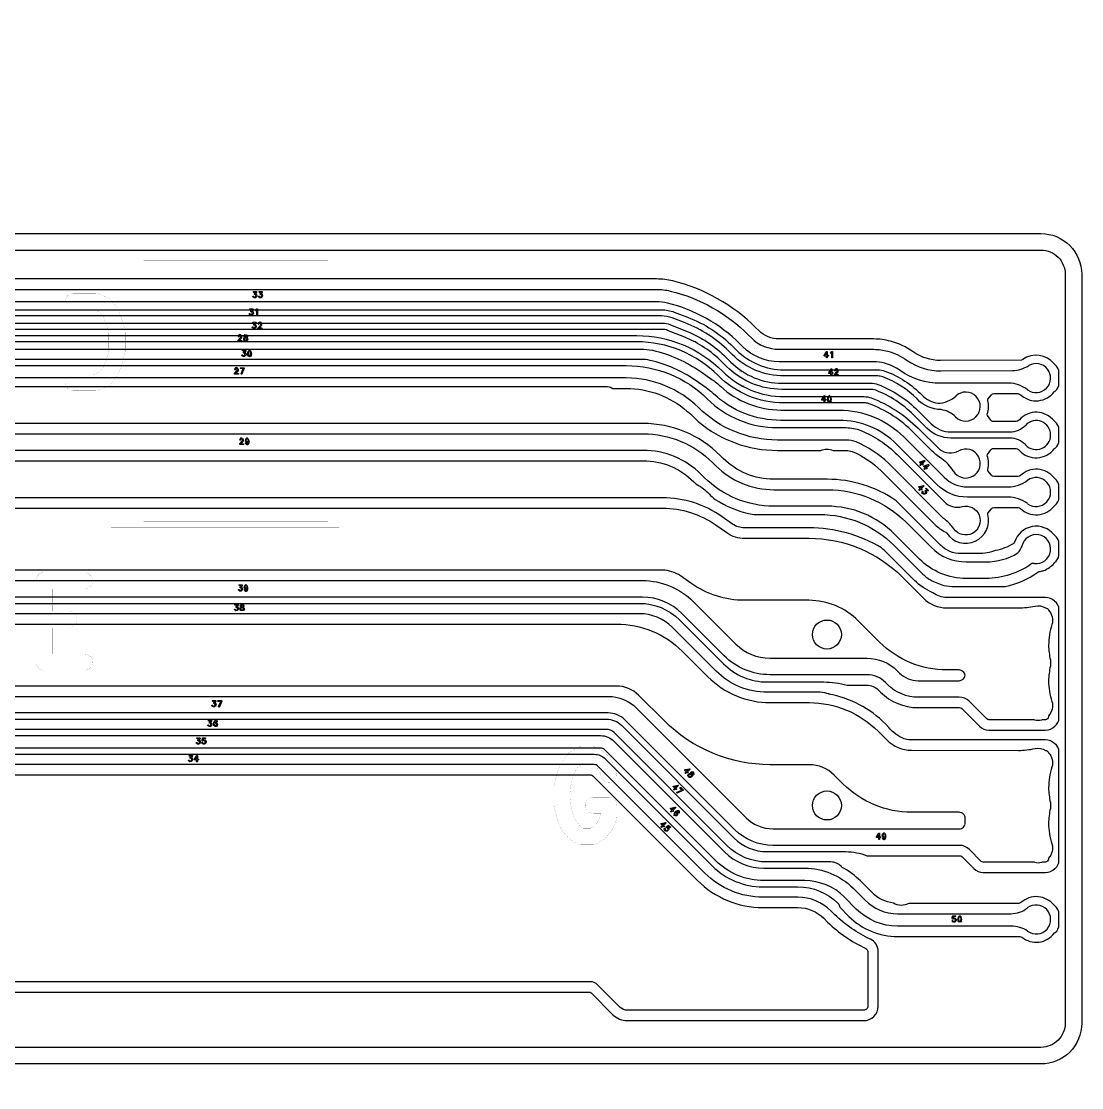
# Model space of a CAD drawing. Extents: x 726 to 3541, y -563 to 148.
# Drawn here: x 3379.08 to 3392.11, y -523.21 to -510.11 of the extents above; entities that cross this region are included whole.
import ezdxf

# ---------------------------------------------------------------- set-up
doc = ezdxf.new("R2010")
doc.units = 0
for name, color, linetype in [('bak_bak_btr4-bcq2548', 12, 'Continuous'), ('bak_outline', 12, 'Continuous'), ('biaozhu1', 9, 'Continuous'), ('quyukuang', 10, 'Continuous')]:
    doc.layers.add(name, color=color, linetype=linetype)

# ---------------------------------------------------------------- blocks, each defined once
blk = doc.blocks.new('PAD_R9')
at = {"layer": 'quyukuang', "const_width": 0.5}
blk.add_lwpolyline([(0.25, 0, 1), (-0.25, 0, 1)], format="xyb", close=True, dxfattribs=at)

msp = doc.modelspace()

# ---------------------------------------------------------------- linework, layer by layer
at = {"layer": 'bak_bak_btr4-bcq2548', "linetype": 'Continuous'}
for points in [[(3366.992, -518.645), (3366.992, -510.404, -0.414219), (3367.289, -510.107), (3372.937, -510.107, -0.170734), (3373.436, -510.283), (3376.718, -512.917), (3391.609, -512.917, -0.414221), (3391.906, -513.214), (3391.906, -522.414, -0.41422), (3391.609, -522.71), (3378.679, -522.711), (3378.621, -522.811, -0.266353), (3377.933, -523.205), (3372.796, -523.205, -0.414216), (3372, -522.409), (3372, -520.25, 0.413537), (3371.65, -519.9), (3367.289, -519.9, -0.414221), (3366.992, -519.604)], [(3388.801, -517.639, -0.414223), (3388.979, -517.461, -0.414223), (3389.157, -517.639, -0.414223), (3388.979, -517.817, -0.414223)], [(3388.801, -519.739, -0.414223), (3388.979, -519.561, -0.414223), (3389.157, -519.739, -0.414223), (3388.979, -519.917, -0.414223)]]:
    msp.add_lwpolyline(points, format="xyb", close=True, dxfattribs=at)
for points in [[(3367.447, -511.531, 0.155688), (3367.665, -511.593), (3368.61, -511.593, 0.057028), (3368.743, -511.578, 0.07055), (3368.995, -511.48, -0.095707), (3369.396, -511.347, -0.031959), (3369.481, -511.342), (3371.732, -511.342, -0.170719), (3375.738, -512.751), (3376.176, -513.102, 0.17067), (3377.023, -513.4), (3386.887, -513.4, -0.059722), (3387.055, -513.42, -0.137268), (3388.018, -513.961), (3388.051, -513.995, 0.198742), (3388.392, -514.136), (3389.555, -514.136, -0.066513), (3389.726, -514.159, -0.086173), (3389.966, -514.272, 0.155206), (3390.379, -514.401), (3391.259, -514.398, 0.122057), (3391.459, -514.336)], [(3391.445, -514.632, 0.145237), (3391.211, -514.55), (3390.376, -514.553, -0.154083), (3389.878, -514.396, 0.086067), (3389.685, -514.306, 0.066393), (3389.555, -514.288), (3388.392, -514.288, -0.198775), (3387.943, -514.103), (3387.91, -514.069, 0.137263), (3387.019, -513.568, 0.059652), (3386.887, -513.552), (3377.023, -513.552, -0.17067), (3376.08, -513.221), (3375.643, -512.869, 0.170719), (3371.732, -511.494), (3369.481, -511.494, 0.032011), (3369.415, -511.498, 0.095733), (3369.069, -511.613, -0.070542), (3368.777, -511.726, -0.056965), (3368.61, -511.745), (3367.667, -511.745, 0.155703), (3367.454, -511.821, -0.161926), (3367.348, -511.856)], [(3368.343, -511.906, 0.20555), (3368.539, -511.991), (3368.638, -511.991, 0.201598), (3368.746, -511.945, -0.118332), (3369.362, -511.592, -0.070757), (3369.448, -511.58), (3371.761, -511.58, -0.170619), (3375.543, -512.909), (3376.038, -513.306, 0.130481), (3376.803, -513.645, 0.038817), (3376.872, -513.65), (3386.947, -513.65, -0.090931), (3387.104, -513.679), (3387.265, -513.74, -0.105723), (3387.829, -514.106), (3387.868, -514.145, 0.198972), (3388.452, -514.387), (3389.604, -514.387, -0.089508), (3389.692, -514.403, -0.109689), (3390.15, -514.7, 0.160334), (3390.342, -514.797, 0.189673), (3390.562, -514.71)], [(3390.56, -514.965, 0.156644), (3390.384, -514.877, -0.200446), (3390.088, -514.746, 0.107331), (3389.665, -514.474, 0.089283), (3389.604, -514.463), (3388.452, -514.463, -0.198972), (3387.814, -514.199), (3387.775, -514.16, 0.105722), (3387.238, -513.812), (3387.077, -513.75, 0.090922), (3386.947, -513.726), (3376.872, -513.726, -0.038921), (3376.791, -513.72, -0.13047), (3375.991, -513.366), (3375.496, -512.969, 0.170619), (3371.761, -511.656), (3369.448, -511.656, 0.070853), (3369.383, -511.665, 0.11823), (3368.798, -512, -0.198494), (3368.638, -512.067), (3368.539, -512.067, 0.203954), (3368.344, -512.15, -0.208005), (3368.214, -512.206)], [(3367.473, -512.252, 0.194376), (3367.691, -512.341), (3368.424, -512.341, 0.198924), (3368.667, -512.24), (3368.782, -512.125, -0.117789), (3369.377, -511.759, -0.079082), (3369.463, -511.745), (3371.79, -511.745, -0.170762), (3375.45, -513.033), (3376.163, -513.606, 0.134056), (3376.931, -513.815), (3386.962, -513.815, -0.0953), (3387.05, -513.832), (3387.262, -513.917, -0.101007), (3387.743, -514.236), (3387.8, -514.293, 0.198946), (3388.426, -514.552), (3389.518, -514.552, -0.09152), (3389.606, -514.568, -0.105414), (3390.098, -514.888), (3390.261, -515.05, 0.198931), (3390.503, -515.151), (3391.227, -515.151, 0.207929), (3391.421, -515.066)], [(3390.531, -515.629, 0.108205), (3390.392, -515.481), (3390.335, -515.439, -0.0389), (3390.272, -515.385), (3390.045, -515.158, 0.10643), (3389.497, -514.804, 0.089832), (3389.436, -514.793), (3388.452, -514.793, -0.19888), (3387.642, -514.458, 0.198967), (3386.643, -514.044), (3376.9, -514.044, -0.121902), (3376.091, -513.844, -0.049309), (3376.085, -513.84), (3375.283, -513.196, 0.170553), (3371.839, -511.986), (3369.454, -511.986, 0.091178), (3369.393, -511.998, 0.10585), (3368.937, -512.293), (3368.552, -512.678, -0.068511), (3368.486, -512.728, 0.094024), (3368.351, -512.842, -0.223575), (3368.214, -512.906)], [(3368.321, -512.587, 0.371754), (3368.55, -512.572), (3368.883, -512.239, -0.105902), (3369.366, -511.926, -0.090899), (3369.454, -511.91), (3371.839, -511.91, -0.170553), (3375.33, -513.137), (3376.13, -513.778, 0.121349), (3376.9, -513.968), (3386.643, -513.968, -0.198966), (3387.696, -514.404, 0.198873), (3388.452, -514.717), (3389.436, -514.717, -0.090138), (3389.524, -514.733, -0.106424), (3390.099, -515.105), (3390.361, -515.363, 0.288919), (3390.6, -515.382)], [(3367.458, -512.939, 0.167199), (3367.679, -513.015), (3368.206, -513.015, 0.198538), (3368.405, -512.933), (3368.953, -512.385, -0.091227), (3369.355, -512.107, -0.105269), (3369.505, -512.075), (3371.905, -512.075, -0.170566), (3375.153, -513.217), (3375.922, -513.833, 0.143611), (3376.943, -514.133), (3386.697, -514.133, -0.055385), (3386.836, -514.148, -0.09697), (3387.433, -514.412), (3387.567, -514.505, -0.035074), (3387.673, -514.59, 0.189312), (3388.415, -514.882), (3389.128, -514.882, -0.198846), (3389.925, -515.212), (3390.421, -515.708, 0.198529), (3390.705, -515.825), (3391.205, -515.825, 0.161763), (3391.445, -515.745)], [(3391.444, -516.031, 0.161101), (3391.205, -515.952), (3390.705, -515.952, -0.198568), (3390.331, -515.798), (3389.836, -515.302, 0.198841), (3389.128, -515.009), (3388.415, -515.009, -0.189444), (3387.586, -514.683, 0.035023), (3387.494, -514.609), (3387.361, -514.516, 0.097027), (3386.808, -514.272, 0.055161), (3386.697, -514.26), (3376.943, -514.26, -0.144882), (3375.845, -513.934), (3375.074, -513.316, 0.170566), (3371.905, -512.202), (3369.505, -512.202, 0.105307), (3369.407, -512.223, 0.091156), (3369.043, -512.475), (3368.495, -513.023, -0.198599), (3368.206, -513.142), (3367.679, -513.142, 0.167159), (3367.458, -513.218, -0.16942), (3367.348, -513.256)], [(3368.268, -513.259, 0.277572), (3368.493, -513.206), (3369.126, -512.573, -0.100209), (3369.499, -512.326, -0.096286), (3369.676, -512.291), (3371.975, -512.291, -0.167164), (3374.878, -513.29), (3375.64, -513.884, 0.064802), (3376.122, -514.169, 0.100684), (3376.943, -514.336), (3386.515, -514.336, -0.197275), (3387.509, -514.744, 0.197148), (3388.372, -515.098), (3389.217, -515.098, -0.09623), (3389.395, -515.133, -0.100523), (3389.842, -515.429), (3390.422, -516.009, 0.268379), (3390.64, -516.067, -1.929682), (3390.538, -516.339)], [(3390.538, -516.339, 0.078623), (3390.435, -516.231, -0.034504), (3390.392, -516.194), (3389.734, -515.536, 0.100524), (3389.338, -515.274, 0.096103), (3389.217, -515.25), (3388.372, -515.25, -0.197257), (3387.401, -514.852, 0.197171), (3386.515, -514.488), (3376.943, -514.488, -0.100757), (3376.062, -514.309, -0.064776), (3375.546, -514.004), (3374.784, -513.41, 0.167164), (3371.975, -512.444), (3369.676, -512.444, 0.096381), (3369.556, -512.467, 0.100085), (3369.234, -512.681), (3368.537, -513.376, -0.017222), (3368.495, -513.404, 0.099727), (3368.358, -513.533, -0.24131), (3368.214, -513.606)], [(3367.523, -513.746, 0.070269), (3367.572, -513.829, 0.137332), (3367.956, -513.937), (3368.27, -513.937, 0.198917), (3368.63, -513.787), (3369.115, -513.303, -0.198916), (3369.748, -513.041), (3372.097, -513.041, -0.170656), (3374.61, -513.924), (3375.628, -514.741, 0.170606), (3376.861, -515.174), (3386.722, -515.174, -0.198779), (3387.578, -515.529), (3387.614, -515.565, 0.198766), (3388.327, -515.86), (3388.983, -515.86, -0.198793), (3389.953, -516.261), (3390.259, -516.568, 0.198678), (3390.691, -516.747), (3390.933, -516.747, 0.136319), (3391.326, -516.637, 0.070172), (3391.376, -516.554)], [(3391.526, -516.765, 0.021076), (3391.497, -516.768, -0.157199), (3390.933, -516.95), (3390.691, -516.95, -0.198705), (3390.115, -516.712), (3389.809, -516.405, 0.198784), (3388.983, -516.063), (3388.327, -516.063, -0.198779), (3387.471, -515.709), (3387.434, -515.672, 0.198766), (3386.722, -515.377), (3376.861, -515.377, -0.170607), (3375.501, -514.899), (3374.483, -514.082, 0.170656), (3372.097, -513.244), (3369.748, -513.244, 0.198917), (3369.259, -513.446), (3368.774, -513.931, -0.198917), (3368.27, -514.14), (3367.956, -514.14, -0.159265), (3367.399, -513.958, 0.019817), (3367.372, -513.955, -0.034284), (3367.348, -513.957)], [(3376.874, -514.591), (3386.259, -514.591, -0.133999), (3386.349, -514.616), (3386.515, -514.616), (3386.515, -514.616, -0.181086), (3387.26, -514.895, -0.032266), (3387.349, -514.972), (3387.397, -515.021, 0.17745), (3388.372, -515.378), (3388.903, -515.378, -0.224208), (3389.055, -515.378), (3389.216, -515.378), (3389.217, -515.378, -0.096075), (3389.29, -515.392, -0.100642), (3389.644, -515.627), (3390.301, -516.284, 0.078666), (3390.439, -516.383, -0.127324), (3390.453, -516.396, 0.846605), (3390.955, -516.165), (3390.958, -516.148), (3391.001, -516.094, -0.229316), (3391.031, -516.079), (3391.33, -516.079, -0.194077), (3391.356, -516.09, 0.443106), (3391.77, -516.062, -0.07264), (3391.778, -516.055, 0.241242), (3391.83, -515.953), (3391.83, -515.824, 0.241013), (3391.778, -515.723, -0.075237), (3391.77, -515.715, 0.442805), (3391.356, -515.687, -0.194066), (3391.33, -515.698), (3391.031, -515.698, -0.229462), (3391.001, -515.683), (3390.958, -515.629), (3390.955, -515.612, 0.153249), (3390.948, -515.445), (3390.951, -515.427), (3390.993, -515.37, -0.24034), (3391.024, -515.354), (3391.305, -515.354, -0.198864), (3391.331, -515.365), (3391.344, -515.378, 0.468387), (3391.773, -515.357, -0.140579), (3391.782, -515.351, 0.229696), (3391.83, -515.253), (3391.83, -515.124, 0.241227), (3391.778, -515.023, -0.074618), (3391.77, -515.015, 0.461714), (3391.344, -515), (3391.331, -515.012, -0.198969), (3391.305, -515.023), (3391.024, -515.023, -0.240259), (3390.993, -515.008), (3390.951, -514.95), (3390.948, -514.933, 0.154188), (3390.955, -514.764), (3390.958, -514.747), (3391, -514.693, -0.230524), (3391.03, -514.678), (3391.323, -514.677, -0.036403), (3391.366, -514.7, 0.434689), (3391.773, -514.657, -0.141663), (3391.782, -514.651, 0.229582), (3391.83, -514.553), (3391.83, -514.424, 0.241134), (3391.778, -514.323, -0.074864), (3391.77, -514.315, 0.402324), (3391.385, -514.262, -0.01185), (3391.371, -514.269), (3391.37, -514.27), (3390.376, -514.274, -0.154217), (3390.039, -514.167, 0.086261), (3389.759, -514.036, 0.066678), (3389.554, -514.009), (3389.554, -514.009), (3388.392, -514.009, -0.199045), (3388.141, -513.904), (3388.108, -513.872, 0.137375), (3387.085, -513.296, 0.059581), (3386.887, -513.272), (3377.023, -513.272, -0.170647)], [(3391.421, -515.31, 0.206984), (3391.227, -515.227), (3390.503, -515.227, -0.198924), (3390.207, -515.104), (3390.044, -514.942, 0.105456), (3389.579, -514.639, 0.091116), (3389.518, -514.628), (3388.426, -514.628, -0.198945), (3387.746, -514.346), (3387.689, -514.29, 0.101006), (3387.234, -513.988), (3387.022, -513.903, 0.095223), (3386.962, -513.891), (3376.931, -513.891, -0.134462)], [(3376.861, -515.505), (3386.722, -515.505, -0.198713), (3387.345, -515.763), (3387.371, -515.789, -0.073653), (3387.511, -515.892), (3387.531, -515.913, 0.029761), (3387.608, -515.981, 0.087096), (3388.035, -516.158, 0.030292), (3388.139, -516.165), (3388.89, -516.165, -0.198851), (3389.803, -516.543), (3390.144, -516.884, 0.059731), (3390.251, -516.968, 0.046714), (3390.414, -517.035, 0.059541), (3390.548, -517.051), (3391.168, -517.051, 0.10129), (3391.569, -516.873, -0.123555), (3391.586, -516.866, 0.047598), (3391.638, -516.855, -0.014032), (3391.64, -516.854, 0.14518), (3391.77, -516.762, -0.116932), (3391.777, -516.754, 0.216306), (3391.83, -516.665), (3391.83, -516.524, 0.241092), (3391.778, -516.423, -0.075197), (3391.77, -516.415, 0.599527), (3391.284, -516.503, -0.178547), (3391.267, -516.524, -0.092189), (3391.051, -516.608, -0.08722), (3390.842, -516.645), (3390.628, -516.645, -0.198923), (3390.375, -516.541), (3389.83, -515.995, 0.151164), (3388.983, -515.732), (3388.326, -515.732, -0.198713), (3387.704, -515.475), (3387.668, -515.439, 0.198934), (3386.722, -515.047), (3376.862, -515.047)], [(3389.004, -518.371), (3389.005, -518.371), (3389.005, -518.369, 0.032329), (3388.898, -518.349), (3388.247, -518.349, -0.198773), (3387.619, -518.089), (3387.08, -517.55, 0.198788), (3386.676, -517.383), (3376.779, -517.383, -0.170434), (3375.304, -516.865), (3373.885, -515.727, 0.170439), (3373.322, -515.53), (3370.179, -515.53, 0.191728), (3369.268, -515.922), (3369.161, -516.03, -0.198282), (3368.932, -516.124), (3367.234, -516.124, 0.420989), (3367.068, -516.294), (3367.068, -517.584)], [(3376.779, -517.256), (3386.676, -517.256, -0.198807), (3387.17, -517.46), (3387.709, -517.999, 0.198763), (3388.247, -518.222), (3388.941, -518.222, -0.066816), (3389.228, -518.261), (3389.472, -518.261, -0.198685), (3389.609, -518.318), (3389.638, -518.346, 0.198974), (3390.099, -518.537), (3390.609, -518.537, -0.19888), (3390.636, -518.548), (3390.853, -518.765, 0.198393), (3390.97, -518.813), (3391.664, -518.813, 0.197758), (3391.781, -518.765, 0.232903), (3391.83, -518.666), (3391.83, -517.331, 0.242658), (3391.777, -517.229, 0.190524), (3391.664, -517.184), (3390.453, -517.184, -0.167016), (3390.281, -517.125, -0.098268), (3390.054, -516.974), (3389.713, -516.633, 0.018311), (3389.651, -516.575, 0.134774), (3388.758, -516.329), (3387.966, -516.329, -0.15414), (3387.821, -516.283), (3387.692, -516.192, 0.154663), (3386.96, -515.96), (3376.975, -515.96, -0.170946)], [(3376.975, -516.087), (3386.96, -516.087, -0.154696), (3387.618, -516.296), (3387.748, -516.387, 0.154576), (3387.967, -516.457), (3388.758, -516.457, -0.198701), (3389.903, -516.93), (3390.165, -517.193, 0.198328), (3390.453, -517.312), (3391.331, -517.312, 0.052974), (3391.536, -517.29, -0.1907), (3391.665, -517.312, -0.338436), (3391.701, -517.34, -0.273527), (3391.743, -517.517, 0.066107), (3391.702, -517.77, 0.047082), (3391.724, -517.952, -0.105562), (3391.724, -518.026, 0.046891), (3391.702, -518.207, 0.066109), (3391.743, -518.461, -0.271065), (3391.702, -518.636), (3391.702, -518.648, -0.414253), (3391.664, -518.686), (3391.618, -518.686)], [(3391.528, -520.436), (3390.9, -520.436, -0.198864), (3390.874, -520.425), (3390.729, -520.28, 0.198926), (3390.605, -520.229), (3388.315, -520.229, -0.198918), (3387.843, -520.033), (3386.498, -518.688, 0.19893), (3386.29, -518.602), (3376.614, -518.602, -0.170443), (3374.667, -517.918), (3373.332, -516.849, 0.170244), (3373.047, -516.749), (3372.014, -516.749, 0.198959), (3371.368, -517.017), (3371.189, -517.196, -0.198615), (3370.667, -517.412), (3368.293, -517.412, 0.195075), (3368.171, -517.461), (3368.017, -517.615, -0.198897), (3367.99, -517.626), (3367.37, -517.626)], [(3376.841, -516.976), (3386.713, -516.976, -0.198892), (3387.341, -517.237), (3387.861, -517.756, 0.198984), (3388.28, -517.93), (3389.472, -517.93, -0.198799), (3389.843, -518.084), (3389.871, -518.112, 0.198922), (3390.099, -518.206), (3390.603, -518.206, 0.380547), (3390.677, -518.14, 0.380547), (3390.603, -518.074), (3390.453, -518.074, -0.19854), (3389.627, -517.732), (3389.364, -517.47, 0.198625), (3388.758, -517.219), (3387.967, -517.219, -0.154653), (3387.309, -517.01), (3387.179, -516.919, 0.154704), (3386.96, -516.849), (3376.975, -516.849, -0.170574)], [(3367.445, -518.18, 0.142117), (3367.698, -518.258), (3369.032, -518.258, 0.198609), (3369.218, -518.181), (3369.453, -517.947, -0.198753), (3370.045, -517.701), (3370.645, -517.701, 0.198916), (3371.486, -517.353), (3371.54, -517.299, -0.198921), (3372.133, -517.054), (3372.94, -517.054, -0.170249), (3373.294, -517.178), (3374.722, -518.321, 0.170362), (3376.319, -518.881), (3386.199, -518.881, -0.198901), (3386.361, -518.948), (3387.721, -520.309, 0.198738), (3388.206, -520.509), (3388.707, -520.509, -0.198742), (3389.3, -520.755), (3389.448, -520.903, 0.198663), (3389.847, -521.068), (3391.241, -521.068, 0.159958), (3391.442, -520.998)], [(3391.528, -518.686), (3390.97, -518.686, -0.19888), (3390.943, -518.675), (3390.727, -518.459, 0.195065), (3390.605, -518.409), (3390.099, -518.409, -0.198915), (3389.727, -518.256), (3389.699, -518.228, 0.198802), (3389.472, -518.133), (3388.28, -518.133, -0.198983), (3387.717, -517.9), (3387.198, -517.38, 0.198892), (3386.713, -517.18), (3376.841, -517.18, -0.170494)], [(3376.625, -517.51), (3386.394, -517.51, -0.198913), (3387.203, -517.845), (3387.517, -518.158, 0.198942), (3388.284, -518.476), (3388.762, -518.476, -0.198862), (3389.607, -518.826), (3389.714, -518.934, 0.198866), (3390.02, -519.06), (3391.331, -519.062, 0.052974), (3391.536, -519.04, -0.1907), (3391.665, -519.062, -0.338436), (3391.701, -519.091, -0.273527), (3391.743, -519.267, 0.066107), (3391.702, -519.52, 0.047082), (3391.724, -519.702, -0.105562), (3391.724, -519.776, 0.04689), (3391.702, -519.957, 0.066108), (3391.743, -520.211, -0.271056), (3391.702, -520.386), (3391.702, -520.398, -0.414253), (3391.664, -520.436), (3391.618, -520.436)], [(3376.614, -518.399), (3386.29, -518.399, -0.198927), (3386.642, -518.545), (3387.986, -519.889, 0.198919), (3388.315, -520.026), (3390.603, -520.026, 0.414237), (3390.678, -519.951), (3390.678, -519.897, 0.414237), (3390.603, -519.822), (3390.02, -519.822, -0.198862), (3389.176, -519.473), (3389.068, -519.365, 0.198866), (3388.762, -519.238), (3388.284, -519.238, -0.19894), (3386.978, -518.697), (3386.664, -518.383, 0.198916), (3386.394, -518.272), (3376.625, -518.272, -0.170295)], [(3376.531, -518.678), (3386.271, -518.678, -0.198378), (3386.454, -518.754), (3387.839, -520.139, 0.198788), (3388.243, -520.306), (3389.211, -520.306, -0.095491), (3389.471, -520.356), (3390.609, -520.356, -0.19681), (3390.636, -520.367), (3390.783, -520.515, 0.198364), (3390.9, -520.563), (3391.664, -520.563, 0.199588), (3391.781, -520.514, -0.06518), (3391.785, -520.512, 0.220171), (3391.83, -520.416), (3391.83, -519.081, 0.242658), (3391.777, -518.979, 0.190524), (3391.664, -518.934), (3391.027, -518.934), (3391.026, -518.934, 0.01707), (3390.991, -518.933), (3390.02, -518.933, -0.201675), (3389.802, -518.841, -0.121834), (3389.741, -518.781), (3389.697, -518.736, 0.151496), (3389.004, -518.371)], [(3376.21, -519.11), (3386.12, -519.11, -0.198109), (3386.255, -519.165), (3387.57, -520.481, 0.198781), (3388.192, -520.738), (3388.624, -520.738, -0.197105), (3389.115, -520.94, -0.218319), (3389.137, -520.988), (3389.25, -521.101, 0.198838), (3389.847, -521.348), (3391.351, -521.348, -0.171628), (3391.374, -521.357, 0.423685), (3391.773, -521.308, -0.141663), (3391.782, -521.301, 0.229582), (3391.83, -521.203), (3391.83, -521.074, 0.241013), (3391.778, -520.973, -0.075237), (3391.77, -520.965, 0.43303), (3391.363, -520.931, -0.185135), (3391.337, -520.941), (3389.986, -520.941, -0.287915), (3389.797, -520.938, -0.169087), (3389.538, -520.813), (3389.39, -520.665, 0.072098), (3389.168, -520.499, -0.093761), (3389.157, -520.49, 0.210789), (3389.028, -520.433), (3388.243, -520.433, -0.198807), (3387.749, -520.229), (3386.365, -518.844, 0.198177), (3386.271, -518.805), (3376.531, -518.805, -0.170409)], [(3391.445, -521.283, 0.160305), (3391.242, -521.221), (3389.847, -521.221, -0.198688), (3389.34, -521.011), (3389.192, -520.862, 0.198728), (3388.707, -520.662), (3388.206, -520.662, -0.198753), (3387.614, -520.417), (3386.253, -519.056, 0.198931), (3386.199, -519.034), (3376.319, -519.034, -0.170364)], [(3374.467, -522.031), (3386.057, -522.031, -0.19888), (3386.084, -522.042), (3386.351, -522.309, 0.198257), (3386.527, -522.382), (3389.431, -522.382, 0.414224), (3389.609, -522.204), (3389.609, -521.531, 0.292463), (3389.513, -521.381, -0.085867), (3389.077, -521.081), (3389.028, -521.033, 0.198857), (3388.624, -520.865), (3388.192, -520.865, -0.198789), (3387.48, -520.57), (3386.165, -519.255, 0.197556), (3386.12, -519.237), (3376.21, -519.237, -0.170377)], [(3376.172, -519.364), (3385.829, -519.364), (3385.829, -519.364), (3386.078, -519.364, -0.198864), (3386.105, -519.375), (3387.39, -520.66, 0.198938), (3388.192, -520.993), (3388.624, -520.993, -0.200056), (3388.94, -521.124), (3388.988, -521.172, 0.085875), (3389.459, -521.496, -0.292362), (3389.481, -521.531), (3389.481, -522.204, -0.414246), (3389.431, -522.254), (3386.527, -522.254, -0.198548), (3386.441, -522.219), (3386.162, -521.94, 0.198418), (3386.075, -521.904), (3374.467, -521.904, -0.198548)]]:
    msp.add_lwpolyline(points, format="xyb", dxfattribs=at)
at = {"layer": 'bak_bak_btr4-bcq2548'}
for centre, start, end in [((3391.55, -514.489), 233.6257, 120.8448), ((3390.685, -514.839), 225.46, 133.6895), ((3391.55, -515.189), 223.2231, 136.4637), ((3390.685, -515.539), 210.4542, 118.3392), ((3391.55, -515.889), 233.3991, 126.2674), ((3391.55, -516.589), 262.0991, 168.7907), ((3391.573, -518.514), 255.2711, 284.7289), ((3391.573, -520.264), 255.2711, 284.7289), ((3391.55, -521.139), 233.9106, 127.6564)]:
    msp.add_arc(centre, 0.178, start, end, dxfattribs=at)
at = {"layer": 'bak_outline', "linetype": 'Continuous'}
msp.add_lwpolyline([(3376.86, -512.714), (3391.609, -512.714, -0.414365), (3392.109, -513.214), (3392.109, -522.414, -0.414366), (3391.609, -522.914), (3378.904, -522.914)], format="xyb", dxfattribs=at)
at = {"layer": 'biaozhu1'}
for p, q in [((3381.93, -513.496), (3381.928, -513.49)), ((3382, -513.496), (3381.998, -513.49)), ((3381.886, -513.709), (3381.883, -513.702)), ((3381.923, -513.874), (3381.92, -513.867)), ((3381.796, -514.217), (3381.793, -514.21)), ((3388.974, -514.185), (3388.96, -514.209)), ((3381.81, -514.372), (3381.777, -514.372)), ((3389.029, -514.398), (3389.015, -514.422)), ((3388.945, -514.728), (3388.93, -514.752)), ((3390.161, -515.517), (3390.134, -515.523)), ((3390.21, -515.566), (3390.183, -515.573)), ((3390.15, -515.823), (3390.122, -515.83)), ((3381.753, -517.098), (3381.75, -517.092)), ((3381.704, -517.339), (3381.701, -517.333)), ((3381.428, -518.521), (3381.425, -518.514)), ((3381.532, -518.46), (3381.5, -518.46)), ((3381.377, -518.762), (3381.374, -518.755)), ((3381.235, -518.978), (3381.232, -518.971)), ((3381.141, -519.194), (3381.138, -519.187)), ((3381.236, -519.146), (3381.222, -519.17)), ((3387.275, -519.3), (3387.247, -519.307)), ((3387.135, -519.503), (3387.107, -519.51)), ((3387.137, -519.576), (3387.199, -519.55)), ((3387.098, -519.773), (3387.071, -519.779)), ((3386.982, -519.962), (3386.955, -519.969)), ((3389.617, -520.1), (3389.602, -520.124))]:
    msp.add_line(p, q, dxfattribs=at)
at = {"layer": 'biaozhu1', "linetype": 'Continuous'}
for points in [[(3381.96, -513.436), (3381.938, -513.436, -1), (3381.938, -513.426), (3381.969, -513.426, -0.595633), (3381.973, -513.434), (3381.961, -513.453, -1.208225), (3381.93, -513.496)], [(3381.965, -513.489, 0.372906), (3381.959, -513.463), (3381.952, -513.463, -0.595633), (3381.948, -513.455), (3381.96, -513.436)], [(3382.03, -513.436), (3382.008, -513.436, -1), (3382.008, -513.426), (3382.039, -513.426, -0.595633), (3382.043, -513.434), (3382.031, -513.453, -1.208225), (3382, -513.496)], [(3382.035, -513.489, 0.372906), (3382.029, -513.463), (3382.022, -513.463, -0.595633), (3382.018, -513.455), (3382.03, -513.436)], [(3381.928, -513.49, -1), (3381.937, -513.486, 0.637699), (3381.965, -513.489)], [(3381.998, -513.49, -1), (3382.007, -513.486, 0.637699), (3382.035, -513.489)], [(3381.883, -513.702, -1), (3381.892, -513.698, 0.637699), (3381.92, -513.701)], [(3381.916, -513.648), (3381.894, -513.648, -1), (3381.894, -513.638), (3381.925, -513.638, -0.595633), (3381.929, -513.646), (3381.917, -513.665, -1.208225), (3381.886, -513.709)], [(3381.92, -513.701, 0.372906), (3381.915, -513.675), (3381.908, -513.675, -0.595633), (3381.904, -513.667), (3381.916, -513.648)], [(3381.969, -513.649), (3381.977, -513.64, -0.70052), (3381.986, -513.643), (3381.986, -513.713, -1), (3381.976, -513.713), (3381.976, -513.657)], [(3381.976, -513.657, -0.069267), (3381.975, -513.658), (3381.969, -513.661)], [(3381.952, -513.813), (3381.93, -513.813, -1), (3381.93, -513.803), (3381.961, -513.803, -0.595633), (3381.966, -513.811), (3381.953, -513.83, -1.208225), (3381.923, -513.874)], [(3381.957, -513.866, 0.372906), (3381.951, -513.84), (3381.944, -513.84, -0.595633), (3381.94, -513.832), (3381.952, -513.813)], [(3381.99, -513.875), (3382.019, -513.842, 0.341992), (3382.019, -513.813)], [(3382.019, -513.813, 0.570962), (3382.002, -513.825, -1), (3381.992, -513.825)], [(3382.023, -513.804, -0.42173), (3382.027, -513.848), (3382.005, -513.873)], [(3381.746, -514.028), (3381.774, -513.995, 0.341992), (3381.774, -513.966)], [(3381.774, -513.966, 0.570962), (3381.758, -513.977, -1), (3381.748, -513.977)], [(3381.778, -513.956, -0.42173), (3381.782, -514.001), (3381.761, -514.026)], [(3381.815, -514.017, -0.274456), (3381.825, -513.99, -0.486307), (3381.824, -513.959)], [(3381.824, -513.959, -0.461994), (3381.862, -513.971, -0.324969), (3381.854, -513.99, -1.371018), (3381.815, -514.019)], [(3381.85, -513.968, 0.263917), (3381.829, -513.968), (3381.828, -513.972), (3381.828, -513.976)], [(3381.92, -513.867, -1), (3381.929, -513.863, 0.637699), (3381.957, -513.866)], [(3382.005, -513.873), (3382.034, -513.873, -1), (3382.034, -513.883), (3381.994, -513.883, -0.650111), (3381.99, -513.875)], [(3381.761, -514.026), (3381.79, -514.026, -1), (3381.79, -514.036), (3381.75, -514.036, -0.650111), (3381.746, -514.028)], [(3381.828, -513.976), (3381.829, -513.981), (3381.833, -513.983), (3381.84, -513.985), (3381.846, -513.983, 0.425256), (3381.85, -513.968)], [(3381.793, -514.21, -1), (3381.802, -514.206, 0.637699), (3381.83, -514.209)], [(3381.826, -514.156), (3381.803, -514.156, -1), (3381.803, -514.146), (3381.835, -514.146, -0.595633), (3381.839, -514.154), (3381.827, -514.173, -1.208225), (3381.796, -514.217)], [(3381.83, -514.209, 0.372906), (3381.825, -514.183), (3381.818, -514.183, -0.595633), (3381.813, -514.175), (3381.826, -514.156)], [(3381.91, -514.209, -0.780637), (3381.865, -514.209), (3381.863, -514.191)], [(3381.895, -514.159, 0.507004), (3381.875, -514.166), (3381.873, -514.182), (3381.873, -514.191)], [(3381.873, -514.191), (3381.875, -514.206, 0.507207), (3381.895, -514.214)], [(3389.032, -514.173), (3389.04, -514.164, -0.70052), (3389.049, -514.167), (3389.049, -514.237, -1), (3389.039, -514.237), (3389.039, -514.181)], [(3389.039, -514.181, -0.069267), (3389.038, -514.182), (3389.032, -514.185)], [(3381.718, -514.432), (3381.747, -514.432, -1), (3381.747, -514.442), (3381.707, -514.442, -0.650111), (3381.703, -514.434)], [(3381.703, -514.434), (3381.732, -514.401, 0.341992), (3381.732, -514.372)], [(3381.732, -514.372, 0.570962), (3381.715, -514.384, -1), (3381.705, -514.384)], [(3381.735, -514.363, -0.42173), (3381.74, -514.407), (3381.718, -514.432)], [(3381.777, -514.372, -1), (3381.777, -514.362), (3381.817, -514.362, -0.539242), (3381.822, -514.369), (3381.793, -514.439, -1), (3381.784, -514.435), (3381.81, -514.372)], [(3389.087, -514.445), (3389.116, -514.445, -1), (3389.116, -514.455), (3389.076, -514.455, -0.650111), (3389.072, -514.447)], [(3389.072, -514.447), (3389.1, -514.414, 0.341992), (3389.1, -514.385)], [(3389.1, -514.385, 0.570962), (3389.084, -514.397, -1), (3389.074, -514.397)], [(3389.104, -514.376, -0.42173), (3389.108, -514.42), (3389.087, -514.445)], [(3389.033, -514.768, -0.780637), (3388.989, -514.767), (3388.986, -514.75)], [(3389.019, -514.717, 0.507004), (3388.999, -514.725), (3388.996, -514.74), (3388.996, -514.75)], [(3388.996, -514.75), (3388.999, -514.765, 0.507207), (3389.019, -514.773)], [(3381.766, -515.298), (3381.794, -515.265, 0.341992), (3381.794, -515.236)], [(3381.794, -515.236, 0.570962), (3381.777, -515.247, -1), (3381.767, -515.247)], [(3381.798, -515.226, -0.42173), (3381.802, -515.271), (3381.78, -515.296)], [(3381.871, -515.275, -0.063346), (3381.87, -515.275), (3381.861, -515.279, -0.313742), (3381.855, -515.279), (3381.846, -515.275, -0.125857), (3381.844, -515.274), (3381.839, -515.267, -0.11189), (3381.838, -515.265), (3381.835, -515.255, -0.074147), (3381.834, -515.254)], [(3381.838, -515.293, -1.487491), (3381.849, -515.294, 0.775711), (3381.871, -515.275)], [(3381.78, -515.296), (3381.809, -515.296, -1), (3381.809, -515.306), (3381.77, -515.306, -0.650111), (3381.766, -515.298)], [(3390.211, -515.867), (3390.195, -515.851, -1), (3390.202, -515.844), (3390.225, -515.866, -0.594736), (3390.222, -515.874), (3390.2, -515.879, -1.03398), (3390.147, -515.896)], [(3390.147, -515.89, -0.08095), (3390.148, -515.888), (3390.15, -515.881, -1), (3390.159, -515.885, 0.637807), (3390.177, -515.907)], [(3390.177, -515.907, 0.372943), (3390.192, -515.885), (3390.187, -515.88, -0.594736), (3390.189, -515.871), (3390.211, -515.867)], [(3381.75, -517.092, -1), (3381.76, -517.088, 0.637699), (3381.788, -517.09)], [(3381.783, -517.038), (3381.761, -517.038, -1), (3381.761, -517.028), (3381.792, -517.028, -0.595633), (3381.796, -517.036), (3381.784, -517.055, -1.208225), (3381.753, -517.098)], [(3381.788, -517.09, 0.372906), (3381.782, -517.065), (3381.775, -517.065, -0.595633), (3381.771, -517.057), (3381.783, -517.038)], [(3381.856, -517.077, -0.063346), (3381.855, -517.078), (3381.847, -517.081, -0.313742), (3381.84, -517.081), (3381.832, -517.078, -0.125857), (3381.83, -517.076), (3381.824, -517.07, -0.11189), (3381.823, -517.068), (3381.82, -517.058, -0.074147), (3381.82, -517.056)], [(3381.823, -517.095, -1.487491), (3381.834, -517.096, 0.775711), (3381.856, -517.077)], [(3381.701, -517.333, -1), (3381.71, -517.329, 0.637699), (3381.738, -517.332)], [(3381.733, -517.279), (3381.711, -517.279, -1), (3381.711, -517.269), (3381.743, -517.269, -0.595633), (3381.747, -517.277), (3381.735, -517.296, -1.208225), (3381.704, -517.339)], [(3381.738, -517.332, 0.372906), (3381.733, -517.306), (3381.725, -517.306, -0.595633), (3381.721, -517.298), (3381.733, -517.279)], [(3381.77, -517.331, -0.274456), (3381.781, -517.303, -0.486307), (3381.779, -517.273)], [(3381.779, -517.273, -0.461994), (3381.818, -517.284, -0.324969), (3381.81, -517.303, -1.371018), (3381.771, -517.333)], [(3381.806, -517.281, 0.263917), (3381.785, -517.281), (3381.783, -517.285), (3381.783, -517.29)], [(3381.783, -517.29), (3381.785, -517.294), (3381.789, -517.296), (3381.795, -517.298), (3381.802, -517.296, 0.425256), (3381.806, -517.281)], [(3381.425, -518.514, -1), (3381.434, -518.51, 0.637699), (3381.462, -518.513)], [(3381.458, -518.46), (3381.435, -518.46, -1), (3381.435, -518.45), (3381.467, -518.45, -0.595633), (3381.471, -518.458), (3381.459, -518.477, -1.208225), (3381.428, -518.521)], [(3381.462, -518.513, 0.372906), (3381.457, -518.487), (3381.45, -518.487, -0.595633), (3381.446, -518.479), (3381.458, -518.46)], [(3381.5, -518.46, -1), (3381.5, -518.45), (3381.54, -518.45, -0.539242), (3381.544, -518.457), (3381.516, -518.527, -1), (3381.507, -518.523), (3381.532, -518.46)], [(3381.374, -518.755, -1), (3381.383, -518.751, 0.637699), (3381.411, -518.754)], [(3381.406, -518.702), (3381.384, -518.702, -1), (3381.384, -518.692), (3381.416, -518.692, -0.595633), (3381.42, -518.699), (3381.408, -518.718, -1.208225), (3381.377, -518.762)], [(3381.411, -518.754, 0.372906), (3381.406, -518.728), (3381.398, -518.728, -0.595633), (3381.394, -518.721), (3381.406, -518.702)], [(3381.446, -518.743, -0.389945), (3381.476, -518.692), (3381.485, -518.695, -0.205996), (3381.487, -518.698), (3381.49, -518.705)], [(3381.493, -518.742, -0.780764), (3381.45, -518.76, -0.130053), (3381.449, -518.758), (3381.446, -518.744, -0.059869), (3381.446, -518.743)], [(3381.49, -518.705, -1.487712), (3381.479, -518.704, 0.775304), (3381.457, -518.722)], [(3381.265, -518.918), (3381.243, -518.918, -1), (3381.243, -518.908), (3381.274, -518.908, -0.595633), (3381.278, -518.915), (3381.266, -518.934, -1.208225), (3381.235, -518.978)], [(3381.27, -518.97, 0.372906), (3381.264, -518.944), (3381.257, -518.944, -0.595633), (3381.253, -518.936), (3381.265, -518.918)], [(3381.34, -518.97, 0.819215), (3381.314, -518.946, -0.735195), (3381.305, -518.942), (3381.308, -518.912, -0.388911), (3381.313, -518.908), (3381.341, -518.908, -1), (3381.341, -518.918), (3381.317, -518.918), (3381.316, -518.933, -0.523857), (3381.352, -518.954)], [(3381.232, -518.971, -1), (3381.242, -518.967, 0.637699), (3381.27, -518.97)], [(3381.352, -518.954, -0.755779), (3381.305, -518.978), (3381.302, -518.971)], [(3381.302, -518.971, -1), (3381.312, -518.967, 0.637699), (3381.34, -518.97)], [(3381.138, -519.187, -1), (3381.147, -519.183, 0.637699), (3381.175, -519.186)], [(3381.171, -519.133), (3381.149, -519.133, -1), (3381.149, -519.123), (3381.18, -519.123, -0.595633), (3381.184, -519.131), (3381.172, -519.15, -1.208225), (3381.141, -519.194)], [(3381.175, -519.186, 0.372906), (3381.17, -519.16), (3381.163, -519.16, -0.595633), (3381.159, -519.152), (3381.171, -519.133)], [(3387.324, -519.323, -0.461321), (3387.343, -519.358, -0.323153), (3387.324, -519.366, -0.99703), (3387.272, -519.374, -0.127896), (3387.272, -519.371)], [(3387.272, -519.371, -0.454582), (3387.304, -519.345, -0.487886), (3387.324, -519.323)], [(3387.199, -519.55), (3387.176, -519.527, -1), (3387.183, -519.52), (3387.212, -519.548, -0.540717), (3387.21, -519.556), (3387.14, -519.586, -1), (3387.137, -519.576)], [(3387.143, -519.857, -0.603575), (3387.1, -519.85, -0.127896), (3387.1, -519.848)], [(3387.168, -519.828, -1.486942), (3387.16, -519.82, 0.775512), (3387.132, -519.817)], [(3387.01, -520.046, 0.818025), (3387.009, -520.011, -0.738803), (3387.005, -520.002), (3387.029, -519.983, -0.393529), (3387.035, -519.983), (3387.056, -520.003, -1), (3387.049, -520.01), (3387.032, -519.993), (3387.02, -520.003, -0.523185), (3387.03, -520.044)], [(3387.03, -520.044, -0.642771), (3386.98, -520.036, -0.329125), (3386.98, -520.029)], [(3386.98, -520.029, -0.08095), (3386.98, -520.027), (3386.983, -520.021, -1), (3386.992, -520.024, 0.637807), (3387.01, -520.046)], [(3389.695, -520.126, -0.063346), (3389.693, -520.127), (3389.685, -520.13, -0.313742), (3389.678, -520.13), (3389.67, -520.127, -0.125857), (3389.668, -520.125), (3389.662, -520.119, -0.11189), (3389.661, -520.117), (3389.658, -520.107, -0.074147), (3389.658, -520.105)], [(3389.661, -520.144, -1.487491), (3389.673, -520.145, 0.775711), (3389.695, -520.126)], [(3390.518, -521.158, -1), (3390.527, -521.154, 0.637699), (3390.555, -521.157)], [(3390.567, -521.141, -0.755779), (3390.521, -521.165), (3390.518, -521.158)], [(3390.555, -521.157, 0.819215), (3390.529, -521.133, -0.735195), (3390.52, -521.129), (3390.523, -521.099, -0.388911), (3390.528, -521.094), (3390.557, -521.094, -1), (3390.557, -521.104), (3390.533, -521.104), (3390.531, -521.12, -0.523857), (3390.567, -521.141)], [(3390.634, -521.157, -0.780637), (3390.59, -521.157), (3390.587, -521.139)], [(3390.62, -521.107, 0.507004), (3390.6, -521.114), (3390.597, -521.13), (3390.597, -521.139)], [(3390.597, -521.139), (3390.6, -521.154, 0.507207), (3390.62, -521.162)]]:
    msp.add_lwpolyline(points, format="xyb", dxfattribs=at)
for points in [[(3388.947, -514.211), (3388.975, -514.165, -0.761311), (3388.984, -514.167), (3388.984, -514.209), (3388.994, -514.209, -1), (3388.994, -514.219), (3388.984, -514.219), (3388.984, -514.237, -1), (3388.974, -514.237), (3388.974, -514.219), (3388.951, -514.219, -0.589349)], [(3389.001, -514.424), (3389.03, -514.377, -0.761311), (3389.039, -514.38), (3389.039, -514.422), (3389.049, -514.422, -1), (3389.049, -514.432), (3389.039, -514.432), (3389.039, -514.45, -1), (3389.029, -514.45), (3389.029, -514.432), (3389.006, -514.432, -0.589349)], [(3388.917, -514.754), (3388.946, -514.707, -0.761311), (3388.955, -514.71), (3388.955, -514.752), (3388.964, -514.752, -1), (3388.964, -514.762), (3388.955, -514.762), (3388.955, -514.78, -1), (3388.945, -514.78), (3388.945, -514.762), (3388.921, -514.762, -0.589349)], [(3390.12, -515.524, -0.595702), (3390.123, -515.516), (3390.176, -515.503, -0.768632), (3390.18, -515.511), (3390.151, -515.541), (3390.158, -515.547, -1), (3390.151, -515.554), (3390.144, -515.548), (3390.131, -515.561, -1), (3390.124, -515.554), (3390.137, -515.541)], [(3390.17, -515.574, -0.595702), (3390.172, -515.565), (3390.225, -515.552, -0.768632), (3390.23, -515.561), (3390.201, -515.59), (3390.207, -515.597, -1), (3390.2, -515.604), (3390.194, -515.597), (3390.181, -515.61, -1), (3390.174, -515.603), (3390.186, -515.59)], [(3390.109, -515.83, -0.595702), (3390.111, -515.822), (3390.164, -515.809, -0.768632), (3390.169, -515.818), (3390.14, -515.847), (3390.146, -515.853, -1), (3390.139, -515.861), (3390.133, -515.854), (3390.12, -515.867, -1), (3390.113, -515.86), (3390.126, -515.847)], [(3381.209, -519.172), (3381.237, -519.126, -0.761311), (3381.246, -519.128), (3381.246, -519.17), (3381.256, -519.17, -1), (3381.256, -519.18), (3381.246, -519.18), (3381.246, -519.198, -1), (3381.236, -519.198), (3381.236, -519.18), (3381.213, -519.18, -0.589349)], [(3387.234, -519.308, -0.595702), (3387.236, -519.299), (3387.29, -519.287, -0.768632), (3387.294, -519.295), (3387.265, -519.324), (3387.271, -519.331, -1), (3387.264, -519.338), (3387.258, -519.332), (3387.245, -519.344, -1), (3387.238, -519.337), (3387.251, -519.324)], [(3387.094, -519.511, -0.595702), (3387.096, -519.502), (3387.149, -519.489, -0.768632), (3387.154, -519.498), (3387.125, -519.527), (3387.131, -519.534, -1), (3387.124, -519.541), (3387.118, -519.534), (3387.105, -519.547, -1), (3387.098, -519.54), (3387.111, -519.527)], [(3387.058, -519.78, -0.595702), (3387.06, -519.772), (3387.113, -519.759, -0.768632), (3387.118, -519.767), (3387.089, -519.797), (3387.095, -519.803, -1), (3387.088, -519.81), (3387.082, -519.804), (3387.069, -519.817, -1), (3387.061, -519.81), (3387.074, -519.797)], [(3386.942, -519.97, -0.595702), (3386.944, -519.961), (3386.997, -519.948, -0.768632), (3387.002, -519.957), (3386.973, -519.986), (3386.979, -519.993, -1), (3386.972, -520), (3386.966, -519.993), (3386.953, -520.006, -1), (3386.945, -519.999), (3386.958, -519.986)], [(3389.589, -520.126), (3389.617, -520.08, -0.761311), (3389.627, -520.082), (3389.627, -520.124), (3389.636, -520.124, -1), (3389.636, -520.134), (3389.627, -520.134), (3389.627, -520.152, -1), (3389.617, -520.152), (3389.617, -520.134), (3389.593, -520.134, -0.589349)]]:
    msp.add_lwpolyline(points, format="xyb", close=True, dxfattribs=at)
for points in [[(3388.96, -514.209), (3388.974, -514.209), (3388.974, -514.185)], [(3389.015, -514.422), (3389.029, -514.422), (3389.029, -514.398)], [(3388.93, -514.752), (3388.945, -514.752), (3388.945, -514.728)], [(3390.134, -515.523), (3390.144, -515.534), (3390.161, -515.517)], [(3390.183, -515.573), (3390.194, -515.583), (3390.21, -515.566)], [(3390.122, -515.83), (3390.133, -515.84), (3390.15, -515.823)], [(3381.222, -519.17), (3381.236, -519.17), (3381.236, -519.146)], [(3387.247, -519.307), (3387.258, -519.317), (3387.275, -519.3)], [(3387.107, -519.51), (3387.118, -519.52), (3387.135, -519.503)], [(3387.071, -519.779), (3387.082, -519.79), (3387.098, -519.773)], [(3386.955, -519.969), (3386.966, -519.979), (3386.982, -519.962)], [(3389.602, -520.124), (3389.617, -520.124), (3389.617, -520.1)]]:
    msp.add_lwpolyline(points, dxfattribs=at)
at = {"layer": 'biaozhu1'}
for centre, radius in [((3381.84, -514.01), 0.0152), ((3381.858, -515.252), 0.0151), ((3381.843, -517.055), 0.0151), ((3381.795, -517.324), 0.0152), ((3381.47, -518.745), 0.0151), ((3387.325, -519.344), 0.0118), ((3387.298, -519.371), 0.0158), ((3387.125, -519.842), 0.015), ((3389.682, -520.104), 0.0151)]:
    msp.add_circle(centre, radius, dxfattribs=at)
for centre, radius, start, end in [((3381.966, -513.655), 0.00629, 66.8566, 293.6395), ((3382.014, -513.824), 0.0219, 67.0464, 182.2276), ((3381.769, -513.977), 0.0219, 67.0464, 182.2276), ((3381.82, -514.017), 0.005, 179.9912, 204.006), ((3381.902, -514.184), 0.0399, 106.6977, 189.7826), ((3381.857, -514.191), 0.056, 341.3787, 52.791), ((3381.849, -514.186), 0.0545, 329.5234, 30.4766), ((3389.029, -514.179), 0.00629, 66.8566, 293.6395), ((3381.727, -514.383), 0.0219, 67.0464, 182.2276), ((3389.095, -514.396), 0.0219, 67.0464, 182.2276), ((3389.026, -514.743), 0.0399, 106.6977, 189.7826), ((3388.98, -514.75), 0.056, 341.3787, 52.791), ((3388.972, -514.745), 0.0545, 329.5234, 30.4766), ((3381.789, -515.247), 0.0219, 67.0464, 182.2276), ((3381.86, -515.251), 0.0253, 86.1642, 186.1952), ((3381.827, -515.269), 0.0546, 325.5559, 51.6614), ((3381.858, -515.284), 0.0215, 203.0883, 313.8842), ((3390.152, -515.893), 0.00571, 144.2191, 216.9653), ((3381.845, -517.053), 0.0253, 86.1642, 186.1952), ((3381.843, -517.086), 0.0215, 203.0883, 313.8842), ((3381.813, -517.071), 0.0546, 325.5559, 51.6614), ((3381.775, -517.331), 0.005, 179.9912, 204.006), ((3381.47, -518.742), 0.0233, 0.0168, 123.4516), ((3387.154, -519.857), 0.055, 83.7356, 170.0666), ((3387.127, -519.84), 0.0233, 315.2384, 78.3273), ((3387.15, -519.819), 0.0197, 334.0208, 59.347), ((3389.683, -520.103), 0.0253, 86.1642, 186.1952), ((3389.651, -520.12), 0.0546, 325.5559, 51.6614), ((3389.681, -520.136), 0.0215, 203.0883, 313.8842), ((3390.627, -521.133), 0.0399, 106.6977, 189.7826), ((3390.581, -521.139), 0.056, 341.3787, 52.791), ((3390.573, -521.134), 0.0545, 329.5234, 30.4766)]:
    msp.add_arc(centre, radius, start, end, dxfattribs=at)
at = {"layer": 'quyukuang', "linetype": 'Continuous', "const_width": 0.001}
for points in [[(3380.586, -516.247), (3380.586, -513.045), (3382.849, -513.045), (3382.849, -516.247)], [(3379.824, -514.446), (3379.971, -514.446), (3380.043, -514.416), (3380.094, -514.352), (3380.124, -514.276), (3380.158, -514.152), (3380.158, -513.94), (3380.124, -513.816), (3380.094, -513.74), (3380.043, -513.676), (3379.971, -513.646), (3379.824, -513.646)], [(3388.406, -516.601), (3388.406, -513.661), (3390.638, -513.661), (3390.638, -516.601)], [(3380.186, -519.834), (3380.186, -516.324), (3382.988, -516.324), (3382.988, -519.834)], [(3386.59, -521.742), (3386.59, -518.694), (3390.807, -518.694), (3390.807, -521.742)]]:
    msp.add_lwpolyline(points, close=True, dxfattribs=at)
for points in [[(3379.624, -514.546), (3379.624, -513.546, -0.414228), (3379.724, -513.446), (3379.991, -513.446, -0.099579), (3380.029, -513.454), (3380.144, -513.501, -0.127321), (3380.184, -513.532), (3380.259, -513.626, -0.075089), (3380.274, -513.652), (3380.316, -513.759), (3380.354, -513.901, -0.066609), (3380.358, -513.927), (3380.358, -514.165, -0.066611), (3380.354, -514.191), (3380.312, -514.345), (3380.274, -514.44, -0.075072), (3380.259, -514.466), (3380.184, -514.56, -0.127329), (3380.144, -514.591), (3380.029, -514.638, -0.099579), (3379.991, -514.646), (3379.724, -514.646, -0.414228)], [(3387.482, -515.031), (3387.482, -514.031, -0.414228), (3387.582, -513.931), (3388.077, -513.931, -1), (3388.077, -514.131), (3387.682, -514.131), (3387.682, -514.407), (3387.887, -514.407, -1), (3387.887, -514.607), (3387.682, -514.607), (3387.682, -515.031, -1)], [(3379.262, -517.979), (3379.262, -516.979, -0.414228), (3379.362, -516.879), (3379.857, -516.879, -1), (3379.857, -517.079), (3379.462, -517.079), (3379.462, -517.355), (3379.667, -517.355, -1), (3379.667, -517.555), (3379.462, -517.555), (3379.462, -517.879), (3379.857, -517.879, -1), (3379.857, -518.079), (3379.362, -518.079, -0.414228)]]:
    msp.add_lwpolyline(points, format="xyb", close=True, dxfattribs=at)
for points in [[(3385.628, -519.737), (3385.628, -519.499, -0.066237), (3385.631, -519.473), (3385.673, -519.319), (3385.711, -519.224, -0.074647), (3385.726, -519.199), (3385.802, -519.104, -0.085503), (3385.827, -519.081), (3385.903, -519.034, -0.141117), (3385.956, -519.018), (3386.108, -519.018, -0.141117), (3386.162, -519.034, -0.213783), (3386.392, -519.319)], [(3386.392, -519.319, -1), (3386.206, -519.394, 0.224659), (3386.08, -519.218), (3385.985, -519.218, 0.137095), (3385.891, -519.312, 0.222051), (3385.891, -519.925), (3385.948, -519.995), (3385.985, -520.018), (3386.08, -520.018, 0.245473), (3386.199, -519.837)], [(3386.199, -519.837), (3386.109, -519.837, -1), (3386.109, -519.637), (3386.299, -519.637, -0.414228), (3386.399, -519.737), (3386.399, -519.88, -0.095972), (3386.392, -519.917), (3386.354, -520.012, -0.074647), (3386.339, -520.038), (3386.263, -520.133, -0.085516), (3386.238, -520.156), (3386.162, -520.203, -0.141117), (3386.108, -520.218), (3385.956, -520.218, -0.141117), (3385.903, -520.203, -0.220949), (3385.669, -519.906), (3385.631, -519.764, -0.066243), (3385.628, -519.737)]]:
    msp.add_lwpolyline(points, format="xyb", dxfattribs=at)

# ---------------------------------------------------------------- block references
at = {"layer": 'quyukuang', "xscale": 0.001, "yscale": 0.001}
for p in [(3386.392, -519.319), (3386.392, -519.319), (3385.628, -519.737), (3385.628, -519.737), (3386.199, -519.837), (3386.199, -519.837)]:
    msp.add_blockref('PAD_R9', p, dxfattribs=at)

doc.saveas('drawing.dxf')
